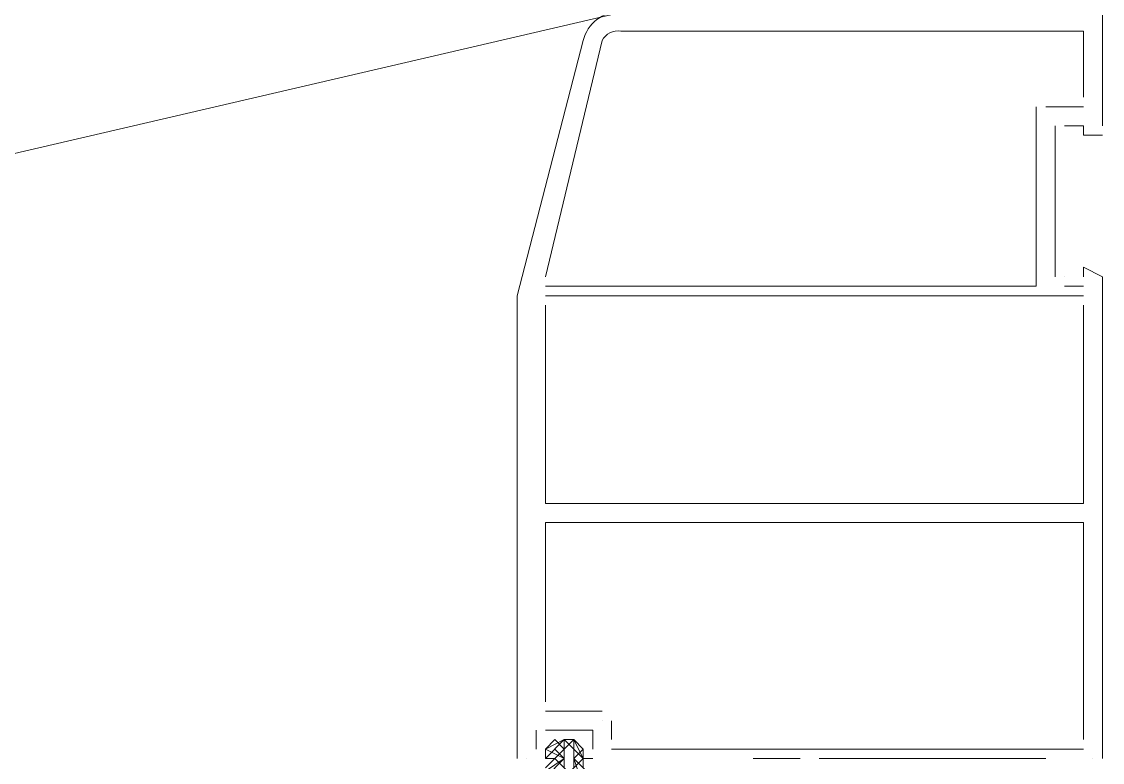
# Model space of a CAD drawing. Header units: millimetres. Extents: x 906 to 41302, y 848 to 28850.
# Drawn here: x 18358.4 to 18479.6, y 19886.7 to 19969.7 of the extents above; entities that cross this region are included whole.
import ezdxf

# ---------------------------------------------------------------- set-up
doc = ezdxf.new("R2010")
doc.units = ezdxf.units.MM
doc.layers.add('PDF_X-단위세대$및$주동평면도$A-DOOR', color=7, linetype='Continuous')

msp = doc.modelspace()

# ---------------------------------------------------------------- linework, layer by layer
at = {"layer": 'PDF_X-단위세대$및$주동평면도$A-DOOR', "lineweight": 5}
msp.add_lwpolyline([(18425.59, 19970.76), (17833.99, 19970.76), (18435.12, 19831.06), (17824.46, 19831.06)], close=True, dxfattribs=at)
at = {"layer": 'PDF_X-단위세대$및$주동평면도$A-DOOR', "lineweight": 9}
for points in [[(18479.57, 19958.06), (18479.57, 19970.76), (18478.51, 19970.76), (18425.59, 19970.76, 0.364335), (18421.36, 19967.59), (18413.95, 19939.01), (18413.95, 19887.15)], [(18417.13, 19941.13), (18423.48, 19967.59, -0.332082), (18425.59, 19968.65), (18477.45, 19968.65), (18477.45, 19961.24)]]:
    msp.add_lwpolyline(points, format="xyb", dxfattribs=at)
for points in [[(18425.59, 19968.65), (18425.59, 19968.65)], [(18477.45, 19968.65), (18477.45, 19968.65)], [(18421.36, 19967.59), (18421.36, 19967.59)], [(18423.48, 19967.59), (18423.48, 19967.59)], [(18477.45, 19961.24), (18477.45, 19961.24)], [(18472.16, 19960.18), (18472.16, 19940.07), (18417.13, 19940.07)], [(18472.16, 19960.18), (18472.16, 19960.18)], [(18477.45, 19960.18), (18473.22, 19960.18)], [(18473.22, 19960.18), (18473.22, 19960.18)], [(18477.45, 19960.18), (18477.45, 19960.18)], [(18474.28, 19958.06), (18474.28, 19941.13)], [(18474.28, 19958.06), (18474.28, 19958.06)], [(18479.57, 19957), (18477.45, 19957), (18477.45, 19958.06), (18475.34, 19958.06)], [(18475.34, 19958.06), (18475.34, 19958.06)], [(18477.45, 19958.06), (18477.45, 19958.06)], [(18479.57, 19958.06), (18479.57, 19958.06)], [(18477.45, 19957), (18477.45, 19957)], [(18479.57, 19957), (18479.57, 19957)], [(18479.57, 19887.15), (18479.57, 19941.13), (18477.45, 19942.19), (18477.45, 19941.13)], [(18477.45, 19942.19), (18477.45, 19942.19)], [(18417.13, 19941.13), (18417.13, 19941.13)], [(18417.13, 19940.07), (18417.13, 19940.07)], [(18472.16, 19940.07), (18472.16, 19940.07)], [(18474.28, 19941.13), (18474.28, 19941.13)], [(18475.34, 19941.13), (18475.34, 19941.13)], [(18475.34, 19940.07), (18477.45, 19940.07)], [(18475.34, 19940.07), (18475.34, 19940.07)], [(18477.45, 19941.13), (18477.45, 19941.13)], [(18477.45, 19940.07), (18477.45, 19940.07)], [(18479.57, 19941.13), (18479.57, 19941.13)], [(18413.95, 19939.01), (18413.95, 19939.01)], [(18417.13, 19939.01), (18477.45, 19939.01)], [(18417.13, 19939.01), (18417.13, 19939.01)], [(18477.45, 19939.01), (18477.45, 19939.01)], [(18417.13, 19937.95), (18417.13, 19915.73), (18477.45, 19915.73), (18477.45, 19937.95)], [(18417.13, 19937.95), (18417.13, 19937.95)], [(18477.45, 19937.95), (18477.45, 19937.95)], [(18417.13, 19915.73), (18417.13, 19915.73)], [(18477.45, 19915.73), (18477.45, 19915.73)], [(18477.45, 19889.27), (18477.45, 19913.61), (18417.13, 19913.61), (18417.13, 19893.5)], [(18417.13, 19913.61), (18417.13, 19913.61)], [(18477.45, 19913.61), (18477.45, 19913.61)], [(18417.13, 19893.5), (18417.13, 19893.5)], [(18423.48, 19892.45), (18417.13, 19892.45)], [(18417.13, 19892.45), (18417.13, 19892.45)], [(18423.48, 19892.45), (18423.48, 19892.45)], [(18423.48, 19891.39), (18423.48, 19891.39)], [(18424.54, 19891.39), (18424.54, 19889.27)], [(18424.54, 19891.39), (18424.54, 19891.39)], [(18416.07, 19890.33), (18416.07, 19888.21)], [(18416.07, 19890.33), (18416.07, 19890.33)], [(18417.13, 19890.33), (18422.42, 19890.33), (18422.42, 19888.21)], [(18417.13, 19890.33), (18417.13, 19890.33)], [(18422.42, 19890.33), (18422.42, 19890.33)], [(18424.54, 19889.27), (18424.54, 19889.27)], [(18477.45, 19889.27), (18477.45, 19889.27)], [(18416.07, 19888.21), (18416.07, 19888.21)], [(18417.13, 19888.21), (18417.13, 19888.21)], [(18422.42, 19888.21), (18422.42, 19888.21)], [(18477.45, 19888.21), (18424.54, 19888.21)], [(18424.54, 19888.21), (18424.54, 19888.21)], [(18477.45, 19888.21), (18477.45, 19888.21)], [(18413.95, 19887.15), (18413.95, 19887.15)], [(18415.01, 19887.15), (18415.01, 19887.15)], [(18418.19, 19887.15), (18417.13, 19887.15)], [(18417.13, 19887.15), (18417.13, 19887.15)], [(18417.13, 19887.15), (18417.13, 19887.15)], [(18418.19, 19887.15), (18418.19, 19887.15)], [(18422.42, 19887.15), (18421.36, 19887.15)], [(18421.36, 19887.15), (18421.36, 19887.15)], [(18422.42, 19887.15), (18422.42, 19887.15)], [(18440.41, 19887.15), (18445.7, 19887.15)], [(18440.41, 19887.15), (18440.41, 19887.15)], [(18445.7, 19887.15), (18445.7, 19887.15)], [(18447.82, 19887.15), (18473.22, 19887.15)], [(18447.82, 19887.15), (18447.82, 19887.15)], [(18473.22, 19887.15), (18473.22, 19887.15)], [(18478.51, 19887.15), (18478.51, 19887.15)], [(18479.57, 19887.15), (18479.57, 19887.15)]]:
    msp.add_lwpolyline(points, dxfattribs=at)
at = {"layer": 'PDF_X-단위세대$및$주동평면도$A-DOOR', "lineweight": 5}
for points in [[(18421.36, 19886.1), (18421.36, 19887.15), (18421.36, 19888.21), (18420.3, 19889.27), (18419.24, 19889.27), (18417.13, 19888.21), (18418.19, 19889.27), (18419.24, 19888.21), (18419.24, 19889.27), (18421.36, 19887.15), (18421.36, 19888.21), (18420.3, 19887.15), (18421.36, 19883.98)], [(18419.24, 19889.27), (18417.13, 19887.15), (18418.19, 19888.21), (18419.24, 19887.15), (18417.13, 19888.21), (18417.13, 19887.15)], [(18419.24, 19885.04), (18421.36, 19887.15), (18420.3, 19886.1), (18420.3, 19888.21), (18420.3, 19889.27), (18421.36, 19887.15), (18420.3, 19888.21), (18420.3, 19889.27), (18419.24, 19888.21), (18419.24, 19886.1)], [(18419.24, 19889.27), (18419.24, 19889.27)], [(18420.3, 19889.27), (18420.3, 19889.27)], [(18419.24, 19888.21), (18418.19, 19887.15), (18417.13, 19886.1)], [(18417.13, 19888.21), (18417.13, 19888.21)], [(18418.19, 19888.21), (18418.19, 19888.21)], [(18419.24, 19888.21), (18419.24, 19888.21)], [(18420.3, 19888.21), (18420.3, 19888.21)], [(18421.36, 19888.21), (18421.36, 19888.21)], [(18421.36, 19888.21), (18421.36, 19888.21)], [(18417.13, 19885.04), (18419.24, 19887.15), (18416.07, 19885.04)], [(18417.13, 19887.15), (18417.13, 19887.15)], [(18421.36, 19883.98), (18418.19, 19887.15), (18420.3, 19885.04)], [(18418.19, 19887.15), (18418.19, 19887.15)], [(18422.42, 19885.04), (18420.3, 19887.15)], [(18421.36, 19887.15), (18421.36, 19887.15)], [(18421.36, 19887.15), (18421.36, 19887.15)], [(18422.42, 19887.15), (18422.42, 19887.15)]]:
    msp.add_lwpolyline(points, dxfattribs=at)

doc.saveas('drawing.dxf')
